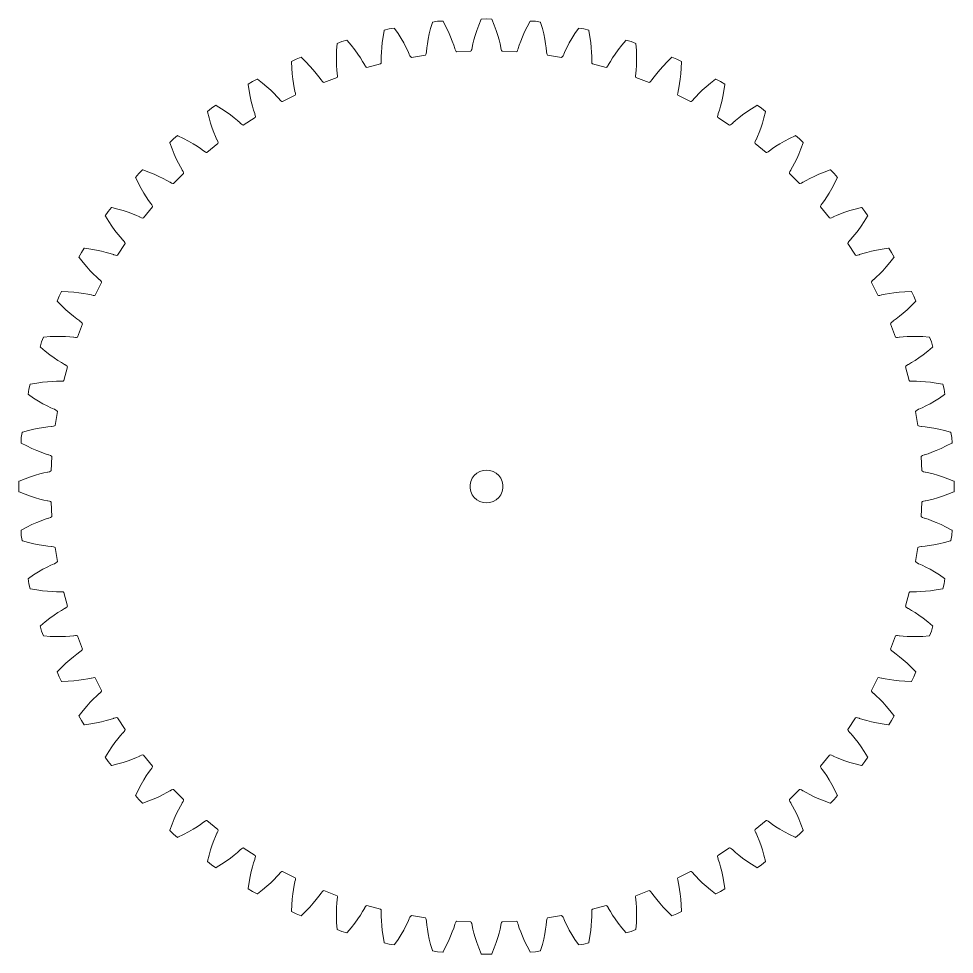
# Model space of a CAD drawing. Header units: centimetres. Extents: x 0 to 73, y 0 to 113.
# Drawn here: x 2.98 to 25.71, y 90.71 to 113.44 of the extents above; entities that cross this region are included whole.
import ezdxf

# ---------------------------------------------------------------- set-up
doc = ezdxf.new("R2010")
doc.units = ezdxf.units.CM
doc.layers.add('OpenJsCad', color=7, linetype='Continuous', lineweight=5, true_color=0xffffff)

msp = doc.modelspace()

# ---------------------------------------------------------------- linework, layer by layer
at = {"layer": 'OpenJsCad'}
for points in [[(25.626, 100.763), (25.646, 100.888), (25.653, 101.015), (25.646, 101.019), (25.512, 101.09), (25.386, 101.151), (25.271, 101.202), (25.165, 101.245), (25.07, 101.279), (24.986, 101.307), (24.98, 101.308), (24.94, 101.321), (24.914, 101.336), (24.902, 101.351), (24.92, 101.694), (24.933, 101.708), (24.961, 101.72), (25.002, 101.728), (25.008, 101.729), (25.094, 101.748), (25.193, 101.772), (25.302, 101.803), (25.423, 101.842), (25.554, 101.889), (25.695, 101.946), (25.702, 101.949), (25.709, 102.076), (25.702, 102.204), (25.695, 102.207), (25.554, 102.263), (25.423, 102.311), (25.302, 102.35), (25.193, 102.381), (25.094, 102.405), (25.008, 102.423), (25.002, 102.424), (24.961, 102.433), (24.933, 102.445), (24.92, 102.458), (24.902, 102.802), (24.914, 102.817), (24.94, 102.832), (24.98, 102.845), (24.986, 102.846), (25.07, 102.873), (25.165, 102.908), (25.271, 102.95), (25.386, 103.002), (25.512, 103.062), (25.646, 103.133), (25.653, 103.137), (25.646, 103.265), (25.626, 103.39), (25.619, 103.393), (25.473, 103.434), (25.337, 103.468), (25.214, 103.494), (25.101, 103.513), (25.001, 103.527), (24.913, 103.536), (24.907, 103.537), (24.865, 103.541), (24.837, 103.55), (24.822, 103.562), (24.768, 103.902), (24.779, 103.918), (24.803, 103.935), (24.841, 103.952), (24.847, 103.955), (24.928, 103.99), (25.019, 104.035), (25.119, 104.088), (25.229, 104.151), (25.347, 104.225), (25.474, 104.309), (25.48, 104.314), (25.46, 104.44), (25.427, 104.563), (25.419, 104.564), (25.27, 104.59), (25.132, 104.609), (25.006, 104.622), (24.892, 104.63), (24.791, 104.633), (24.703, 104.633), (24.697, 104.633), (24.655, 104.633), (24.625, 104.639), (24.609, 104.649), (24.52, 104.982), (24.529, 104.999), (24.551, 105.019), (24.588, 105.04), (24.593, 105.042), (24.67, 105.087), (24.756, 105.14), (24.85, 105.203), (24.953, 105.278), (25.063, 105.363), (25.179, 105.461), (25.185, 105.466), (25.152, 105.589), (25.107, 105.708), (25.099, 105.709), (24.947, 105.719), (24.808, 105.723), (24.681, 105.723), (24.567, 105.719), (24.467, 105.712), (24.379, 105.702), (24.373, 105.701), (24.331, 105.697), (24.301, 105.7), (24.284, 105.708), (24.161, 106.03), (24.168, 106.048), (24.188, 106.07), (24.222, 106.094), (24.227, 106.098), (24.298, 106.15), (24.378, 106.212), (24.466, 106.285), (24.56, 106.369), (24.66, 106.466), (24.766, 106.575), (24.771, 106.581), (24.726, 106.7), (24.668, 106.813), (24.66, 106.813), (24.508, 106.807), (24.369, 106.797), (24.243, 106.784), (24.131, 106.768), (24.031, 106.75), (23.945, 106.732), (23.939, 106.73), (23.898, 106.721), (23.868, 106.721), (23.85, 106.728), (23.694, 107.034), (23.699, 107.053), (23.717, 107.077), (23.748, 107.105), (23.752, 107.109), (23.818, 107.168), (23.891, 107.238), (23.97, 107.32), (24.055, 107.414), (24.145, 107.52), (24.239, 107.64), (24.244, 107.646), (24.186, 107.76), (24.116, 107.867), (24.108, 107.866), (23.958, 107.844), (23.821, 107.82), (23.697, 107.793), (23.587, 107.765), (23.489, 107.737), (23.405, 107.71), (23.4, 107.708), (23.36, 107.695), (23.33, 107.691), (23.312, 107.696), (23.124, 107.985), (23.127, 108.004), (23.143, 108.029), (23.171, 108.061), (23.175, 108.065), (23.234, 108.131), (23.299, 108.208), (23.37, 108.298), (23.444, 108.4), (23.522, 108.515), (23.603, 108.644), (23.607, 108.651), (23.538, 108.758), (23.458, 108.857), (23.45, 108.855), (23.302, 108.818), (23.169, 108.779), (23.048, 108.74), (22.941, 108.701), (22.848, 108.662), (22.767, 108.626), (22.762, 108.624), (22.723, 108.607), (22.694, 108.6), (22.675, 108.603), (22.458, 108.87), (22.459, 108.89), (22.472, 108.917), (22.497, 108.951), (22.5, 108.955), (22.552, 109.027), (22.609, 109.111), (22.67, 109.207), (22.733, 109.317), (22.799, 109.439), (22.866, 109.576), (22.869, 109.583), (22.789, 109.682), (22.699, 109.772), (22.691, 109.77), (22.549, 109.717), (22.42, 109.665), (22.304, 109.613), (22.202, 109.563), (22.113, 109.515), (22.036, 109.471), (22.031, 109.468), (21.995, 109.447), (21.966, 109.437), (21.947, 109.438), (21.704, 109.682), (21.703, 109.701), (21.713, 109.729), (21.733, 109.766), (21.737, 109.771), (21.781, 109.847), (21.829, 109.936), (21.879, 110.039), (21.931, 110.154), (21.983, 110.283), (22.035, 110.426), (22.038, 110.433), (21.948, 110.523), (21.849, 110.604), (21.841, 110.6), (21.705, 110.533), (21.582, 110.468), (21.473, 110.404), (21.376, 110.344), (21.292, 110.287), (21.221, 110.235), (21.216, 110.231), (21.182, 110.207), (21.155, 110.194), (21.136, 110.193), (20.868, 110.409), (20.866, 110.429), (20.872, 110.458), (20.889, 110.496), (20.892, 110.501), (20.928, 110.582), (20.966, 110.676), (21.005, 110.783), (21.045, 110.903), (21.083, 111.037), (21.12, 111.184), (21.122, 111.192), (21.023, 111.272), (20.916, 111.342), (20.909, 111.338), (20.781, 111.257), (20.665, 111.179), (20.563, 111.104), (20.474, 111.034), (20.396, 110.969), (20.33, 110.909), (20.326, 110.905), (20.295, 110.877), (20.269, 110.862), (20.25, 110.859), (19.962, 111.046), (19.957, 111.065), (19.96, 111.094), (19.973, 111.134), (19.975, 111.14), (20.003, 111.224), (20.031, 111.321), (20.059, 111.432), (20.085, 111.555), (20.11, 111.692), (20.131, 111.843), (20.132, 111.851), (20.025, 111.92), (19.912, 111.978), (19.905, 111.973), (19.786, 111.88), (19.679, 111.79), (19.585, 111.705), (19.504, 111.626), (19.433, 111.553), (19.374, 111.487), (19.371, 111.482), (19.342, 111.451), (19.319, 111.433), (19.3, 111.428), (18.993, 111.584), (18.986, 111.602), (18.987, 111.632), (18.996, 111.673), (18.997, 111.679), (19.016, 111.766), (19.033, 111.865), (19.049, 111.978), (19.063, 112.104), (19.073, 112.243), (19.079, 112.395), (19.079, 112.403), (18.965, 112.46), (18.846, 112.506), (18.84, 112.501), (18.731, 112.395), (18.635, 112.294), (18.55, 112.2), (18.477, 112.113), (18.415, 112.033), (18.363, 111.961), (18.36, 111.956), (18.335, 111.922), (18.313, 111.902), (18.295, 111.895), (17.974, 112.018), (17.965, 112.036), (17.963, 112.065), (17.967, 112.107), (17.968, 112.113), (17.977, 112.201), (17.984, 112.302), (17.989, 112.416), (17.989, 112.542), (17.984, 112.682), (17.974, 112.833), (17.973, 112.841), (17.854, 112.887), (17.731, 112.92), (17.726, 112.914), (17.629, 112.797), (17.543, 112.687), (17.469, 112.585), (17.405, 112.49), (17.352, 112.404), (17.308, 112.327), (17.305, 112.322), (17.284, 112.286), (17.264, 112.263), (17.247, 112.255), (16.915, 112.344), (16.904, 112.36), (16.899, 112.389), (16.899, 112.431), (16.899, 112.437), (16.899, 112.526), (16.896, 112.627), (16.888, 112.74), (16.875, 112.866), (16.856, 113.004), (16.83, 113.154), (16.828, 113.162), (16.705, 113.195), (16.579, 113.215), (16.575, 113.208), (16.49, 113.082), (16.416, 112.964), (16.353, 112.854), (16.3, 112.753), (16.256, 112.662), (16.22, 112.581), (16.218, 112.576), (16.201, 112.538), (16.184, 112.513), (16.167, 112.503), (15.828, 112.556), (15.815, 112.571), (15.807, 112.6), (15.802, 112.642), (15.802, 112.648), (15.793, 112.736), (15.779, 112.836), (15.759, 112.948), (15.733, 113.072), (15.7, 113.207), (15.658, 113.353), (15.656, 113.361), (15.53, 113.381), (15.403, 113.387), (15.399, 113.38), (15.328, 113.246), (15.267, 113.121), (15.216, 113.005), (15.173, 112.9), (15.139, 112.804), (15.112, 112.72), (15.11, 112.715), (15.097, 112.675), (15.083, 112.648), (15.068, 112.636), (14.724, 112.654), (14.71, 112.668), (14.699, 112.695), (14.69, 112.737), (14.689, 112.742), (14.671, 112.829), (14.646, 112.927), (14.615, 113.037), (14.576, 113.157), (14.529, 113.288), (14.472, 113.429), (14.469, 113.436), (14.342, 113.443), (14.215, 113.436), (14.211, 113.429), (14.155, 113.288), (14.107, 113.157), (14.069, 113.037), (14.037, 112.927), (14.013, 112.829), (13.995, 112.742), (13.994, 112.737), (13.985, 112.695), (13.973, 112.668), (13.96, 112.654), (13.616, 112.636), (13.601, 112.648), (13.587, 112.675), (13.574, 112.715), (13.572, 112.72), (13.545, 112.804), (13.51, 112.9), (13.468, 113.005), (13.417, 113.121), (13.356, 113.246), (13.285, 113.38), (13.281, 113.387), (13.154, 113.381), (13.028, 113.361), (13.026, 113.353), (12.984, 113.207), (12.951, 113.072), (12.924, 112.948), (12.905, 112.836), (12.891, 112.736), (12.882, 112.648), (12.882, 112.642), (12.877, 112.6), (12.868, 112.571), (12.856, 112.556), (12.516, 112.503), (12.5, 112.513), (12.483, 112.538), (12.466, 112.576), (12.464, 112.581), (12.428, 112.662), (12.384, 112.753), (12.33, 112.854), (12.267, 112.964), (12.194, 113.082), (12.109, 113.208), (12.104, 113.215), (11.979, 113.195), (11.856, 113.162), (11.854, 113.154), (11.828, 113.004), (11.809, 112.866), (11.796, 112.74), (11.788, 112.627), (11.785, 112.526), (11.785, 112.437), (11.785, 112.431), (11.785, 112.389), (11.779, 112.36), (11.769, 112.344), (11.436, 112.255), (11.419, 112.263), (11.4, 112.286), (11.379, 112.322), (11.376, 112.327), (11.332, 112.404), (11.278, 112.49), (11.215, 112.585), (11.141, 112.687), (11.055, 112.797), (10.958, 112.914), (10.952, 112.92), (10.829, 112.887), (10.711, 112.841), (10.71, 112.833), (10.699, 112.682), (10.695, 112.542), (10.695, 112.416), (10.699, 112.302), (10.707, 112.201), (10.716, 112.113), (10.717, 112.107), (10.721, 112.065), (10.718, 112.036), (10.71, 112.018), (10.389, 111.895), (10.371, 111.902), (10.349, 111.922), (10.324, 111.956), (10.321, 111.961), (10.269, 112.033), (10.207, 112.113), (10.134, 112.2), (10.049, 112.294), (9.953, 112.395), (9.843, 112.501), (9.838, 112.506), (9.719, 112.46), (9.605, 112.403), (9.605, 112.395), (9.611, 112.243), (9.621, 112.104), (9.634, 111.978), (9.65, 111.865), (9.668, 111.766), (9.687, 111.679), (9.688, 111.673), (9.697, 111.632), (9.697, 111.602), (9.69, 111.584), (9.384, 111.428), (9.365, 111.433), (9.341, 111.451), (9.313, 111.482), (9.309, 111.487), (9.25, 111.553), (9.18, 111.626), (9.098, 111.705), (9.004, 111.79), (8.898, 111.88), (8.778, 111.973), (8.772, 111.978), (8.659, 111.92), (8.552, 111.851), (8.553, 111.843), (8.574, 111.692), (8.599, 111.555), (8.625, 111.432), (8.653, 111.321), (8.681, 111.224), (8.709, 111.14), (8.711, 111.134), (8.723, 111.094), (8.727, 111.065), (8.722, 111.046), (8.433, 110.859), (8.414, 110.862), (8.389, 110.877), (8.357, 110.905), (8.353, 110.909), (8.288, 110.969), (8.21, 111.034), (8.121, 111.104), (8.018, 111.179), (7.903, 111.257), (7.774, 111.338), (7.767, 111.342), (7.661, 111.272), (7.562, 111.192), (7.563, 111.184), (7.601, 111.037), (7.639, 110.903), (7.679, 110.783), (7.718, 110.676), (7.756, 110.582), (7.792, 110.501), (7.795, 110.496), (7.812, 110.458), (7.818, 110.429), (7.815, 110.409), (7.548, 110.193), (7.529, 110.194), (7.502, 110.207), (7.467, 110.231), (7.463, 110.235), (7.391, 110.287), (7.308, 110.344), (7.211, 110.404), (7.102, 110.468), (6.979, 110.533), (6.842, 110.6), (6.835, 110.604), (6.736, 110.523), (6.646, 110.433), (6.649, 110.426), (6.701, 110.283), (6.753, 110.154), (6.805, 110.039), (6.855, 109.936), (6.903, 109.847), (6.947, 109.771), (6.95, 109.766), (6.971, 109.729), (6.981, 109.701), (6.98, 109.682), (6.737, 109.438), (6.717, 109.437), (6.689, 109.447), (6.653, 109.468), (6.648, 109.471), (6.571, 109.515), (6.482, 109.563), (6.38, 109.613), (6.264, 109.665), (6.135, 109.717), (5.992, 109.77), (5.985, 109.772), (5.895, 109.682), (5.815, 109.583), (5.818, 109.576), (5.885, 109.439), (5.95, 109.317), (6.014, 109.207), (6.075, 109.111), (6.131, 109.027), (6.183, 108.955), (6.187, 108.951), (6.212, 108.917), (6.224, 108.89), (6.225, 108.87), (6.009, 108.603), (5.99, 108.6), (5.961, 108.607), (5.922, 108.624), (5.917, 108.626), (5.836, 108.662), (5.742, 108.701), (5.635, 108.74), (5.515, 108.779), (5.381, 108.818), (5.234, 108.855), (5.226, 108.857), (5.146, 108.758), (5.077, 108.651), (5.081, 108.644), (5.162, 108.515), (5.24, 108.4), (5.314, 108.298), (5.385, 108.208), (5.45, 108.131), (5.509, 108.065), (5.513, 108.061), (5.541, 108.029), (5.557, 108.004), (5.56, 107.985), (5.372, 107.696), (5.354, 107.691), (5.324, 107.695), (5.284, 107.708), (5.278, 107.71), (5.194, 107.737), (5.097, 107.765), (4.987, 107.793), (4.863, 107.82), (4.726, 107.844), (4.575, 107.866), (4.567, 107.867), (4.498, 107.76), (4.44, 107.646), (4.445, 107.64), (4.539, 107.52), (4.629, 107.414), (4.713, 107.32), (4.793, 107.238), (4.866, 107.168), (4.932, 107.109), (4.936, 107.105), (4.967, 107.077), (4.985, 107.053), (4.99, 107.034), (4.834, 106.728), (4.816, 106.721), (4.786, 106.721), (4.745, 106.73), (4.739, 106.732), (4.653, 106.75), (4.553, 106.768), (4.44, 106.784), (4.314, 106.797), (4.176, 106.807), (4.024, 106.813), (4.016, 106.813), (3.958, 106.7), (3.912, 106.581), (3.918, 106.575), (4.023, 106.466), (4.124, 106.369), (4.218, 106.285), (4.305, 106.212), (4.385, 106.15), (4.457, 106.098), (4.462, 106.094), (4.496, 106.07), (4.516, 106.048), (4.523, 106.03), (4.4, 105.708), (4.383, 105.7), (4.353, 105.697), (4.311, 105.701), (4.305, 105.702), (4.217, 105.712), (4.116, 105.719), (4.002, 105.723), (3.876, 105.723), (3.737, 105.719), (3.585, 105.709), (3.577, 105.708), (3.532, 105.589), (3.499, 105.466), (3.505, 105.461), (3.621, 105.363), (3.731, 105.278), (3.834, 105.203), (3.928, 105.14), (4.014, 105.087), (4.091, 105.042), (4.096, 105.04), (4.132, 105.019), (4.155, 104.999), (4.164, 104.982), (4.075, 104.649), (4.058, 104.639), (4.029, 104.633), (3.987, 104.633), (3.981, 104.633), (3.893, 104.633), (3.792, 104.63), (3.678, 104.622), (3.552, 104.609), (3.414, 104.59), (3.264, 104.564), (3.257, 104.563), (3.224, 104.44), (3.204, 104.314), (3.21, 104.309), (3.336, 104.225), (3.455, 104.151), (3.564, 104.088), (3.665, 104.035), (3.756, 103.99), (3.837, 103.955), (3.842, 103.952), (3.881, 103.935), (3.905, 103.918), (3.916, 103.902), (3.862, 103.562), (3.847, 103.55), (3.818, 103.541), (3.776, 103.537), (3.771, 103.536), (3.683, 103.527), (3.582, 103.513), (3.47, 103.494), (3.346, 103.468), (3.211, 103.434), (3.065, 103.393), (3.057, 103.39), (3.037, 103.265), (3.031, 103.137), (3.038, 103.133), (3.172, 103.062), (3.297, 103.002), (3.413, 102.95), (3.519, 102.908), (3.614, 102.873), (3.698, 102.846), (3.704, 102.845), (3.744, 102.832), (3.77, 102.817), (3.782, 102.802), (3.764, 102.458), (3.75, 102.445), (3.723, 102.433), (3.682, 102.424), (3.676, 102.423), (3.589, 102.405), (3.491, 102.381), (3.382, 102.35), (3.261, 102.311), (3.13, 102.263), (2.989, 102.207), (2.982, 102.204), (2.975, 102.076), (2.982, 101.949), (2.989, 101.946), (3.13, 101.889), (3.261, 101.842), (3.382, 101.803), (3.491, 101.772), (3.589, 101.748), (3.676, 101.729), (3.682, 101.728), (3.723, 101.72), (3.75, 101.708), (3.764, 101.694), (3.782, 101.351), (3.77, 101.336), (3.744, 101.321), (3.704, 101.308), (3.698, 101.307), (3.614, 101.279), (3.519, 101.245), (3.413, 101.202), (3.297, 101.151), (3.172, 101.09), (3.038, 101.019), (3.031, 101.015), (3.037, 100.888), (3.057, 100.763), (3.065, 100.76), (3.211, 100.718), (3.346, 100.685), (3.47, 100.659), (3.582, 100.639), (3.683, 100.626), (3.771, 100.617), (3.776, 100.616), (3.818, 100.612), (3.847, 100.603), (3.862, 100.591), (3.916, 100.251), (3.905, 100.235), (3.881, 100.218), (3.842, 100.2), (3.837, 100.198), (3.756, 100.162), (3.665, 100.118), (3.564, 100.065), (3.455, 100.002), (3.336, 99.928), (3.21, 99.844), (3.204, 99.839), (3.224, 99.713), (3.257, 99.59), (3.264, 99.589), (3.414, 99.562), (3.552, 99.543), (3.678, 99.53), (3.792, 99.523), (3.893, 99.519), (3.981, 99.52), (3.987, 99.52), (4.029, 99.52), (4.058, 99.514), (4.075, 99.503), (4.164, 99.171), (4.155, 99.154), (4.132, 99.134), (4.096, 99.113), (4.091, 99.11), (4.014, 99.066), (3.928, 99.013), (3.834, 98.949), (3.731, 98.875), (3.621, 98.79), (3.505, 98.692), (3.499, 98.687), (3.532, 98.564), (3.577, 98.445), (3.585, 98.444), (3.737, 98.434), (3.876, 98.429), (4.002, 98.43), (4.116, 98.434), (4.217, 98.441), (4.305, 98.451), (4.311, 98.451), (4.353, 98.456), (4.383, 98.453), (4.4, 98.444), (4.523, 98.123), (4.516, 98.105), (4.496, 98.083), (4.462, 98.058), (4.457, 98.055), (4.385, 98.003), (4.305, 97.941), (4.218, 97.868), (4.124, 97.784), (4.023, 97.687), (3.918, 97.578), (3.912, 97.572), (3.958, 97.453), (4.016, 97.34), (4.024, 97.34), (4.176, 97.345), (4.314, 97.355), (4.44, 97.369), (4.553, 97.385), (4.653, 97.403), (4.739, 97.421), (4.745, 97.423), (4.786, 97.431), (4.816, 97.432), (4.834, 97.425), (4.99, 97.118), (4.985, 97.1), (4.967, 97.076), (4.936, 97.048), (4.932, 97.044), (4.866, 96.985), (4.793, 96.915), (4.713, 96.833), (4.629, 96.739), (4.539, 96.633), (4.445, 96.513), (4.44, 96.507), (4.498, 96.393), (4.567, 96.286), (4.575, 96.287), (4.726, 96.309), (4.863, 96.333), (4.987, 96.36), (5.097, 96.387), (5.194, 96.416), (5.278, 96.443), (5.284, 96.445), (5.324, 96.458), (5.354, 96.462), (5.372, 96.457), (5.56, 96.168), (5.557, 96.149), (5.541, 96.123), (5.513, 96.092), (5.509, 96.088), (5.45, 96.022), (5.385, 95.945), (5.314, 95.855), (5.24, 95.753), (5.162, 95.638), (5.081, 95.509), (5.077, 95.502), (5.146, 95.395), (5.226, 95.296), (5.234, 95.298), (5.381, 95.335), (5.515, 95.374), (5.635, 95.413), (5.742, 95.452), (5.836, 95.49), (5.917, 95.527), (5.922, 95.529), (5.961, 95.546), (5.99, 95.553), (6.009, 95.55), (6.225, 95.282), (6.224, 95.263), (6.212, 95.236), (6.187, 95.202), (6.183, 95.197), (6.131, 95.126), (6.075, 95.042), (6.014, 94.946), (5.95, 94.836), (5.885, 94.713), (5.818, 94.577), (5.815, 94.57), (5.895, 94.471), (5.985, 94.381), (5.992, 94.383), (6.135, 94.435), (6.264, 94.488), (6.38, 94.539), (6.482, 94.59), (6.571, 94.637), (6.648, 94.682), (6.653, 94.685), (6.689, 94.706), (6.717, 94.715), (6.737, 94.715), (6.98, 94.471), (6.981, 94.452), (6.971, 94.424), (6.95, 94.387), (6.947, 94.382), (6.903, 94.306), (6.855, 94.216), (6.805, 94.114), (6.753, 93.999), (6.701, 93.87), (6.649, 93.727), (6.646, 93.719), (6.736, 93.629), (6.835, 93.549), (6.842, 93.552), (6.979, 93.619), (7.102, 93.685), (7.211, 93.749), (7.308, 93.809), (7.391, 93.866), (7.463, 93.918), (7.467, 93.922), (7.502, 93.946), (7.529, 93.959), (7.548, 93.96), (7.815, 93.743), (7.818, 93.724), (7.812, 93.695), (7.795, 93.657), (7.792, 93.651), (7.756, 93.571), (7.718, 93.477), (7.679, 93.37), (7.639, 93.25), (7.601, 93.116), (7.563, 92.969), (7.562, 92.961), (7.661, 92.881), (7.767, 92.811), (7.774, 92.815), (7.903, 92.896), (8.018, 92.974), (8.121, 93.049), (8.21, 93.119), (8.288, 93.184), (8.353, 93.244), (8.357, 93.248), (8.389, 93.276), (8.414, 93.291), (8.433, 93.294), (8.722, 93.107), (8.727, 93.088), (8.723, 93.058), (8.711, 93.018), (8.709, 93.013), (8.681, 92.929), (8.653, 92.832), (8.625, 92.721), (8.599, 92.597), (8.574, 92.46), (8.553, 92.31), (8.552, 92.302), (8.659, 92.233), (8.772, 92.175), (8.778, 92.18), (8.898, 92.273), (9.004, 92.363), (9.098, 92.448), (9.18, 92.527), (9.25, 92.6), (9.309, 92.666), (9.313, 92.67), (9.341, 92.702), (9.365, 92.72), (9.384, 92.725), (9.69, 92.568), (9.697, 92.55), (9.697, 92.521), (9.688, 92.479), (9.687, 92.474), (9.668, 92.387), (9.65, 92.288), (9.634, 92.175), (9.621, 92.049), (9.611, 91.91), (9.605, 91.758), (9.605, 91.75), (9.719, 91.692), (9.838, 91.647), (9.843, 91.652), (9.953, 91.758), (10.049, 91.858), (10.134, 91.953), (10.207, 92.04), (10.269, 92.12), (10.321, 92.192), (10.324, 92.196), (10.349, 92.23), (10.371, 92.251), (10.389, 92.258), (10.71, 92.134), (10.718, 92.117), (10.721, 92.087), (10.717, 92.046), (10.716, 92.04), (10.707, 91.952), (10.699, 91.851), (10.695, 91.737), (10.695, 91.61), (10.699, 91.471), (10.71, 91.32), (10.711, 91.312), (10.829, 91.266), (10.952, 91.233), (10.958, 91.239), (11.055, 91.356), (11.141, 91.466), (11.215, 91.568), (11.278, 91.663), (11.332, 91.749), (11.376, 91.825), (11.379, 91.83), (11.4, 91.867), (11.419, 91.889), (11.436, 91.898), (11.769, 91.809), (11.779, 91.793), (11.785, 91.764), (11.785, 91.722), (11.785, 91.716), (11.785, 91.627), (11.788, 91.526), (11.796, 91.412), (11.809, 91.287), (11.828, 91.149), (11.854, 90.999), (11.856, 90.991), (11.979, 90.958), (12.104, 90.938), (12.109, 90.945), (12.194, 91.071), (12.267, 91.189), (12.33, 91.299), (12.384, 91.399), (12.428, 91.491), (12.464, 91.571), (12.466, 91.577), (12.483, 91.615), (12.5, 91.64), (12.516, 91.65), (12.856, 91.596), (12.868, 91.581), (12.877, 91.553), (12.882, 91.511), (12.882, 91.505), (12.891, 91.417), (12.905, 91.317), (12.924, 91.205), (12.951, 91.081), (12.984, 90.946), (13.026, 90.8), (13.028, 90.792), (13.154, 90.772), (13.281, 90.765), (13.285, 90.772), (13.356, 90.907), (13.417, 91.032), (13.468, 91.148), (13.51, 91.253), (13.545, 91.348), (13.572, 91.433), (13.574, 91.438), (13.587, 91.478), (13.601, 91.504), (13.616, 91.517), (13.96, 91.499), (13.973, 91.485), (13.985, 91.457), (13.994, 91.416), (13.995, 91.411), (14.013, 91.324), (14.037, 91.226), (14.069, 91.116), (14.107, 90.996), (14.155, 90.865), (14.211, 90.724), (14.215, 90.716), (14.342, 90.71), (14.469, 90.716), (14.472, 90.724), (14.529, 90.865), (14.576, 90.996), (14.615, 91.116), (14.646, 91.226), (14.671, 91.324), (14.689, 91.411), (14.69, 91.416), (14.699, 91.457), (14.71, 91.485), (14.724, 91.499), (15.068, 91.517), (15.083, 91.504), (15.097, 91.478), (15.11, 91.438), (15.112, 91.433), (15.139, 91.348), (15.173, 91.253), (15.216, 91.148), (15.267, 91.032), (15.328, 90.907), (15.399, 90.772), (15.403, 90.765), (15.53, 90.772), (15.656, 90.792), (15.658, 90.8), (15.7, 90.946), (15.733, 91.081), (15.759, 91.205), (15.779, 91.317), (15.793, 91.417), (15.802, 91.505), (15.802, 91.511), (15.807, 91.553), (15.815, 91.581), (15.828, 91.596), (16.167, 91.65), (16.184, 91.64), (16.201, 91.615), (16.218, 91.577), (16.22, 91.571), (16.256, 91.491), (16.3, 91.399), (16.353, 91.299), (16.416, 91.189), (16.49, 91.071), (16.575, 90.945), (16.579, 90.938), (16.705, 90.958), (16.828, 90.991), (16.83, 90.999), (16.856, 91.149), (16.875, 91.287), (16.888, 91.412), (16.896, 91.526), (16.899, 91.627), (16.899, 91.716), (16.899, 91.722), (16.899, 91.764), (16.904, 91.793), (16.915, 91.809), (17.247, 91.898), (17.264, 91.889), (17.284, 91.867), (17.305, 91.83), (17.308, 91.825), (17.352, 91.749), (17.405, 91.663), (17.469, 91.568), (17.543, 91.466), (17.629, 91.356), (17.726, 91.239), (17.731, 91.233), (17.854, 91.266), (17.973, 91.312), (17.974, 91.32), (17.984, 91.471), (17.989, 91.61), (17.989, 91.737), (17.984, 91.851), (17.977, 91.952), (17.968, 92.04), (17.967, 92.046), (17.963, 92.087), (17.965, 92.117), (17.974, 92.134), (18.295, 92.258), (18.313, 92.251), (18.335, 92.23), (18.36, 92.196), (18.363, 92.192), (18.415, 92.12), (18.477, 92.04), (18.55, 91.953), (18.635, 91.858), (18.731, 91.758), (18.84, 91.652), (18.846, 91.647), (18.965, 91.692), (19.079, 91.75), (19.079, 91.758), (19.073, 91.91), (19.063, 92.049), (19.049, 92.175), (19.033, 92.288), (19.016, 92.387), (18.997, 92.474), (18.996, 92.479), (18.987, 92.521), (18.986, 92.55), (18.993, 92.568), (19.3, 92.725), (19.319, 92.72), (19.342, 92.702), (19.371, 92.67), (19.374, 92.666), (19.433, 92.6), (19.504, 92.527), (19.585, 92.448), (19.679, 92.363), (19.786, 92.273), (19.905, 92.18), (19.912, 92.175), (20.025, 92.233), (20.132, 92.302), (20.131, 92.31), (20.11, 92.46), (20.085, 92.597), (20.059, 92.721), (20.031, 92.832), (20.003, 92.929), (19.975, 93.013), (19.973, 93.018), (19.96, 93.058), (19.957, 93.088), (19.962, 93.107), (20.25, 93.294), (20.269, 93.291), (20.295, 93.276), (20.326, 93.248), (20.33, 93.244), (20.396, 93.184), (20.474, 93.119), (20.563, 93.049), (20.665, 92.974), (20.781, 92.896), (20.909, 92.815), (20.916, 92.811), (21.023, 92.881), (21.122, 92.961), (21.12, 92.969), (21.083, 93.116), (21.045, 93.25), (21.005, 93.37), (20.966, 93.477), (20.928, 93.571), (20.892, 93.651), (20.889, 93.657), (20.872, 93.695), (20.866, 93.724), (20.868, 93.743), (21.136, 93.96), (21.155, 93.959), (21.182, 93.946), (21.216, 93.922), (21.221, 93.918), (21.292, 93.866), (21.376, 93.809), (21.473, 93.749), (21.582, 93.685), (21.705, 93.619), (21.841, 93.552), (21.849, 93.549), (21.948, 93.629), (22.038, 93.719), (22.035, 93.727), (21.983, 93.87), (21.931, 93.999), (21.879, 94.114), (21.829, 94.216), (21.781, 94.306), (21.737, 94.382), (21.733, 94.387), (21.713, 94.424), (21.703, 94.452), (21.704, 94.471), (21.947, 94.715), (21.966, 94.715), (21.995, 94.706), (22.031, 94.685), (22.036, 94.682), (22.113, 94.637), (22.202, 94.59), (22.304, 94.539), (22.42, 94.488), (22.549, 94.435), (22.691, 94.383), (22.699, 94.381), (22.789, 94.471), (22.869, 94.57), (22.866, 94.577), (22.799, 94.713), (22.733, 94.836), (22.67, 94.946), (22.609, 95.042), (22.552, 95.126), (22.5, 95.197), (22.497, 95.202), (22.472, 95.236), (22.459, 95.263), (22.458, 95.282), (22.675, 95.55), (22.694, 95.553), (22.723, 95.546), (22.762, 95.529), (22.767, 95.527), (22.848, 95.49), (22.941, 95.452), (23.048, 95.413), (23.169, 95.374), (23.302, 95.335), (23.45, 95.298), (23.458, 95.296), (23.538, 95.395), (23.607, 95.502), (23.603, 95.509), (23.522, 95.638), (23.444, 95.753), (23.37, 95.855), (23.299, 95.945), (23.234, 96.022), (23.175, 96.088), (23.171, 96.092), (23.143, 96.123), (23.127, 96.149), (23.124, 96.168), (23.312, 96.457), (23.33, 96.462), (23.36, 96.458), (23.4, 96.445), (23.405, 96.443), (23.489, 96.416), (23.587, 96.387), (23.697, 96.36), (23.821, 96.333), (23.958, 96.309), (24.108, 96.287), (24.116, 96.286), (24.186, 96.393), (24.244, 96.507), (24.239, 96.513), (24.145, 96.633), (24.055, 96.739), (23.97, 96.833), (23.891, 96.915), (23.818, 96.985), (23.752, 97.044), (23.748, 97.048), (23.717, 97.076), (23.699, 97.1), (23.694, 97.118), (23.85, 97.425), (23.868, 97.432), (23.898, 97.431), (23.939, 97.423), (23.945, 97.421), (24.031, 97.403), (24.131, 97.385), (24.243, 97.369), (24.369, 97.355), (24.508, 97.345), (24.66, 97.34), (24.668, 97.34), (24.726, 97.453), (24.771, 97.572), (24.766, 97.578), (24.66, 97.687), (24.56, 97.784), (24.466, 97.868), (24.378, 97.941), (24.298, 98.003), (24.227, 98.055), (24.222, 98.058), (24.188, 98.083), (24.168, 98.105), (24.161, 98.123), (24.284, 98.444), (24.301, 98.453), (24.331, 98.456), (24.373, 98.451), (24.379, 98.451), (24.467, 98.441), (24.567, 98.434), (24.681, 98.43), (24.808, 98.429), (24.947, 98.434), (25.099, 98.444), (25.107, 98.445), (25.152, 98.564), (25.185, 98.687), (25.179, 98.692), (25.063, 98.79), (24.953, 98.875), (24.85, 98.949), (24.756, 99.013), (24.67, 99.066), (24.593, 99.11), (24.588, 99.113), (24.551, 99.134), (24.529, 99.154), (24.52, 99.171), (24.609, 99.503), (24.625, 99.514), (24.655, 99.52), (24.697, 99.52), (24.703, 99.52), (24.791, 99.519), (24.892, 99.523), (25.006, 99.53), (25.132, 99.543), (25.27, 99.562), (25.419, 99.589), (25.427, 99.59), (25.46, 99.713), (25.48, 99.839), (25.474, 99.844), (25.347, 99.928), (25.229, 100.002), (25.119, 100.065), (25.019, 100.118), (24.928, 100.162), (24.847, 100.198), (24.841, 100.2), (24.803, 100.218), (24.779, 100.235), (24.768, 100.251), (24.822, 100.591), (24.837, 100.603), (24.865, 100.612), (24.907, 100.616), (24.913, 100.617), (25.001, 100.626), (25.101, 100.639), (25.214, 100.659), (25.337, 100.685), (25.473, 100.718), (25.619, 100.76), (25.626, 100.763)], [(14.425, 101.685), (14.342, 101.676), (14.259, 101.685), (14.179, 101.711), (14.107, 101.753), (14.045, 101.809), (13.995, 101.876), (13.961, 101.953), (13.944, 102.035), (13.944, 102.118), (13.961, 102.2), (13.995, 102.276), (14.045, 102.344), (14.107, 102.4), (14.179, 102.442), (14.259, 102.468), (14.342, 102.476), (14.425, 102.468), (14.505, 102.442), (14.577, 102.4), (14.639, 102.344), (14.688, 102.276), (14.722, 102.2), (14.74, 102.118), (14.74, 102.035), (14.722, 101.953), (14.688, 101.876), (14.639, 101.809), (14.577, 101.753), (14.505, 101.711), (14.425, 101.685)]]:
    msp.add_lwpolyline(points, close=True, dxfattribs=at)

doc.saveas('drawing.dxf')
